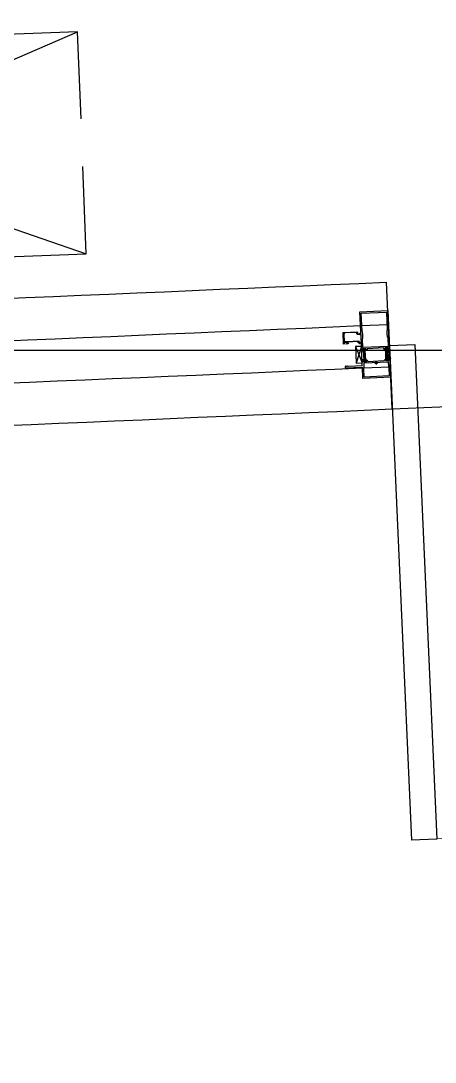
# Model space of a CAD drawing. Header units: inches. Extents: x 0 to 1813292486, y 0 to 3473589894.
# Drawn here: x 600621901 to 600622553, y 3473200096 to 3473201737 of the extents above; entities that cross this region are included whole.
import ezdxf

# ---------------------------------------------------------------- set-up
doc = ezdxf.new("R2010")
doc.units = ezdxf.units.IN
doc.header["$LTSCALE"] = 1000
doc.header["$MEASUREMENT"] = 0
doc.linetypes.add('AX-MALL-GIRD-200$0$DOTE', pattern=[2.4200000000000004, 2, -0.2, 0.02, -0.2])
for name, color, linetype in [('A-Anno-Note', 241, 'Continuous'), ('AX-MALL-DIM-P02$0$A-Detl-Thin', 131, 'Continuous'), ('AX-MALL-GIRD-200$0$A-Grid', 222, 'AX-MALL-GIRD-200$0$DOTE'), ('AX-MALL-P02-200$0$A-Anno-Note', 241, 'Continuous'), ('AX-MALL-WALL-P02$0$A-Anno-Note', 241, 'Continuous'), ('AX-MALL-WALL-P02-QT$0$A-Anno-Note', 241, 'Continuous'), ('AX-MALL-WALL-P02-QT$0$A-Curt', 151, 'Continuous'), ('AX-MALL-WALL-P02-QT$0$A-Detl-Patt', 8, 'Continuous'), ('AX-MALL-WALL-P02-QT$0$A-Detl-Thin', 131, 'Continuous'), ('AX-MALL-WALL-P02-QT$0$A-Fixt', 81, 'Continuous'), ('AX-MALL-WALL-P02-QT$0$A-Wind', 4, 'Continuous'), ('AX-MALL-WALL-P02-QT$0$GASKET', 2, 'Continuous'), ('AX-MALL-WALL-P02-QT$0$STSF', 2, 'Continuous'), ('AX-MALL-ZTKD-P02$0$A-Anno-Note', 241, 'Continuous')]:
    doc.layers.add(name, color=color, linetype=linetype)
doc.layers.add('AX-MALL-WALL-P02-QT$0$AM_SUPPR', color=6, linetype='Continuous', lineweight=30)

# ---------------------------------------------------------------- blocks, each defined once
blk = doc.blocks.new('AX-MALL-GIRD-200')
at = {"layer": 'AX-MALL-GIRD-200$0$A-Grid'}
blk.add_line((600214611.1823212, 3473123083.703041), (600572507.1864198, 3472989756.939759), dxfattribs=at)
blk = doc.blocks.new('AX-MALL-WALL-P02-QT$0$tj')
at = {"layer": 'AX-MALL-WALL-P02-QT$0$A-Detl-Patt'}
h = blk.add_hatch(dxfattribs=at)
h.set_pattern_fill('STEEL', color=256, scale=100.0000000000001, angle=50.43183869082386)
h.set_pattern_definition([(75.00000000004839, (-14278.19445574284, 156289.8254051208), (-153.3407249234246, 41.08752340989569), []), (75.00000000004839, (-14317.88195610046, 156358.5661673546), (-153.3407249234246, 41.08752340989569), [])])
edge = h.paths.add_edge_path()
edge.add_arc((274302.9537697641, 370915.3693751197), 354853.2281302969, 270.9601093956941, 275.9513128638887)
edge.add_line((311095.3180618286, 17974.67259407043), (323404.2928284407, 17664.898229599))
edge.add_arc((337498.5854798314, -5423.033113246463), 27049.98445535583, 84.4296474408203, 121.40245730350341, ccw=False)
edge.add_line((340124.270958662, 21499.21483898163), (352435.6233639717, 23411.5238032341))
edge.add_line((352435.6233639717, 23411.5238032341), (352460.3320846558, 23263.57286787033))
edge.add_arc((262948.9762239404, 558936.3422532297), 543099.989586636, 279.486523026639, 288.5053300047131)
edge.add_line((435325.042740941, 43917.80823612213), (435185.9318172932, 44187.60760259628))
edge.add_arc((262948.9762341097, 558936.342259489), 542799.9895904897, 279.51816553668203, 288.50044427399206, ccw=False)
edge.add_line((352706.5441896915, 23608.95860147476), (352681.7270303965, 23756.88773488998))
edge.add_line((352681.7270303965, 23756.88773488998), (340117.7681742907, 21803.84383869171))
edge.add_arc((337510.0970116529, -5455.006554111635), 27383.29552171703, 84.53552636432372, 121.2026843873002)
edge.add_line((323323.7129554749, 17967.02113437653), (311085.7617697716, 18275.00808191299))
edge.add_arc((274273.8104503512, 371474.5356685471), 355112.6948552598, 270.96411062040687, 275.9501261722048, ccw=False)
edge.add_line((280248.9759351015, 16412.11376953125), (280248.9759185314, 16111.96136569977))
blk.add_lwpolyline([(280198.975915432, 16060.34491729736, 0.02180849955295817), (311096.9104584455, 17924.61668777466), (323417.7743428946, 17614.54311561584, -0.1629356773668008), (340125.4079371691, 21448.86605024338), (352394.5430053473, 23353.968313694), (352419.2517255545, 23206.01737928391, 0.03942222493794532), (435396.202002883, 43888.90219545364), (435210.7234370708, 44248.62951469421, -0.03920937873966291), (352747.5828847885, 23666.53978204727), (352722.8640370369, 23813.88290309906, 0.001867459937400686), (340109.1358195543, 21853.10244989395, 0.1606924100046334), (323306.4717583656, 18015.03539133072), (311084.1675310135, 18325.06403398514, -0.02177831671389195), (280198.9759378433, 16460.54694795609), (280198.9759151936, 16060.34491682053)], format="xyb", dxfattribs=at)
blk = doc.blocks.new('AX-MALL-WALL-P02-QT$0$JB-AC(O)-Hide')
for p, q in [((-225, 174.9999999999709), (-450, 174.9999999999709)), ((-450, 174.9999999999709), (-450, 37.4999999999709)), ((-450, 174.9999999999709), (-225, 87.4999999999709)), ((150, 174.9999999999709), (-150, 174.9999999999709)), ((450, 174.9999999999709), (225.0000000000582, 174.9999999999709)), ((225.0000000000582, 87.5), (450, 174.9999999999709)), ((450, 37.4999999999709), (450, 174.9999999999709)), ((-150, 58.33333333331393), (0, -2.91038304567337e-11)), ((0, -2.91038304567337e-11), (150, 58.33333333331393)), ((-150, -58.33333333337214), (0, 0)), ((0, 0), (150, -58.33333333337214)), ((-450, -37.5000000000291), (-450, -175.0000000000291)), ((450, -175.0000000000291), (450, -37.5000000000291)), ((-450, -175.0000000000291), (-225, -87.5000000000291)), ((225.0000000000582, -87.50000000005821), (450, -175.0000000000291)), ((-450, -175.0000000000291), (-225, -175.0000000000291)), ((-150, -175.0000000000291), (150, -175.0000000000291)), ((225.0000000000582, -175.0000000000291), (450, -175.0000000000291))]:
    blk.add_line(p, q)
blk = doc.blocks.new('AX-MALL-WALL-P02-QT$0$A$C45704BEF')
at = {"color": 3, "ltscale": 10}
blk.add_lwpolyline([(18.80000000074506, -25.00024726614356), (17.5, -25.00024726614356), (17.5, -23.00024726614356), (15.49870925210416, -23.00024726614356), (15.49870925210416, -6.999231616035104), (18.4997000452131, -6.999231616035104), (18.49987648613751, -5.299231618642807, 0.4142135623695433), (18.19987648539245, -4.999231617897749), (17.80005405470729, -4.999231617897749, 0.4140000559725384), (17.50005413405597, -5.299012914299965), (17.49969883821905, -5.699499286711216, -0.483847094079415), (17.13052784092724, -5.991148311644793), (15.89966636151075, -5.699231617152691), (15.89966636151075, -1.299031617119908), (17.1397417280823, -1.005294770002365, -0.4741802569087657), (17.49969902634621, -1.298974558711052), (17.50005413405597, -1.699460931122303, 0.4140000559734259), (17.80005405470729, -1.999242229387164), (18.19987648539245, -1.999242229387164, 0.4142135624494586), (18.49987648613751, -1.699242228642106), (18.49987648613751, 0.0007206704467535019), (0, 0), (0, -22.90028521977365), (1, -22.90028521977365), (1, -22.40028521977365), (3, -22.40028521977365, -0.414213562373095), (3.5, -22.90028521977365), (3.5, -25.00028521940112), (2.913615984842181, -25.46520863845944, 0.4988684829111732), (2.92562854103744, -25.94440526142716), (5.025628542527556, -27.44440526142716, 0.8192868568614478), (5.455046217888594, -27.04232501238585), (4.5, -25.50028521940112), (4.5, -22.90028521977365, 0.414213562373095), (3, -21.40028521977365), (1, -21.40028521977365), (1, -3.19995454326272, -0.4142094303452601), (3.199968963861465, -0.9999545440077782), (14.5, -0.9996059481054544), (14.5, -5.999231616035104), (14.5, -5.999231616035104), (14.5, -24.00024726614356), (16.5, -24.00024726614356), (16.5, -25.00024726614356), (16.5, -27.20351210050285, 0.6582415972160955), (17.34365977905691, -27.56668968312442), (19.14365977980196, -25.86342484690249, 0.6827143578984822), (18.79383949562907, -25.00028521940112)], format="xyb", dxfattribs=at)
blk = doc.blocks.new('AX-MALL-WALL-P02-QT$0$尺寸分格点')
at = {"ltscale": 10}
h = blk.add_hatch(color=1, dxfattribs=at)
h.dxf.hatch_style = 1
edge = h.paths.add_edge_path()
edge.add_line((0, -1.5), (-5.470445860503725e-37, 1.862645149230957e-09))
edge.add_line((0, 1.862645149230957e-09), (-1.5, 0))
edge.add_arc((0, 0), 1.5, 180, 270)
edge = h.paths.add_edge_path()
edge.add_line((0, 1.5), (5.470445846917725e-37, 1.862645149230957e-09))
edge.add_line((0, 1.862645149230957e-09), (1.5, 0))
edge.add_arc((0, 0), 1.5, 0, 90)
for p, q in [((-2.5, 0), (2.5, 0)), ((0, -2.5), (0, 2.5))]:
    blk.add_line(p, q)
blk.add_circle((0, 0), 1.5)
blk = doc.blocks.new('AX-MALL-WALL-P02-QT$0$定位点')
blk.add_blockref('AX-MALL-WALL-P02-QT$0$尺寸分格点', (0, 0))
blk = doc.blocks.new('AX-MALL-WALL-P02-QT$0$A$C40565891')
h = blk.add_hatch()
h.set_pattern_fill('NET', color=6, scale=0.5, angle=315)
h.set_pattern_definition([(225.0000000000001, (-8954763.885715963, -14331520.94940183), (-1.122532015133644, 1.122532015133643), []), (135.0000000000001, (-8954763.885715963, -14331520.94940183), (1.122532015133643, 1.122532015133644), [])])
edge = h.paths.add_edge_path()
edge.add_line((-2.873205080628395, -1), (-17.1267949193716, -1))
edge.add_arc((-17.12679491817267, -2.000000000321539), 1.000000000321539, 90.00000006869386, 120.0000000686844)
edge.add_line((-17.6267949193716, -1.133974596858025), (-19.29999999888241, -2.099999999627471))
edge.add_line((-19.29999999888241, -2.099999999627471), (-19.59999999962747, -2.099999999627471))
edge.add_arc((-19.60000000055891, -1.700000000186378), 0.3999999994410928, 180.0000001333858, 270.00000013341844, ccw=False)
edge.add_line((-20, -1.700000001117587), (-20, 1.699999999254942))
edge.add_arc((-19.59999999962758, 1.699999999255055), 0.4000000003724153, 89.99999999998369, 180.0000000000163, ccw=False)
edge.add_line((-19.59999999962747, 2.099999999627471), (-19.29999999888241, 2.099999999627471))
edge.add_line((-19.29999999888241, 2.099999999627471), (-17.6267949193716, 1.133974596858025))
edge.add_arc((-17.12679491817268, 2.000000000321516), 1.000000000321515, 239.9999999313152, 269.9999999313065)
edge.add_line((-17.1267949193716, 1), (-2.873205080628395, 1))
edge.add_arc((-2.873205081827319, 2.000000000321497), 1.000000000321497, 270.0000000686933, 300.0000000686851)
edge.add_line((-2.373205080628395, 1.133974596858025), (-0.6999999992549419, 2.099999999627471))
edge.add_line((-0.6999999992549419, 2.099999999627471), (-0.400000000372529, 2.099999999627471))
edge.add_arc((-0.4000000003724153, 1.699999999255056), 0.4000000003724153, -1.63140612130519e-11, 90.00000000001631, ccw=False)
edge.add_line((0, 1.699999999254942), (0, -1.700000001117587))
edge.add_arc((-0.3999999994410927, -1.700000000186378), 0.3999999994410927, 269.99999986658156, 359.99999986661413, ccw=False)
edge.add_line((-0.400000000372529, -2.099999999627471), (-0.6999999992549419, -2.099999999627471))
edge.add_line((-0.6999999992549419, -2.099999999627471), (-2.373205080628395, -1.133974596858025))
edge.add_arc((-2.873205081827309, -2.00000000032146), 1.00000000032146, 59.99999993131432, 89.9999999313073)
at = {"layer": 'AX-MALL-WALL-P02-QT$0$STSF', "lineweight": 40}
blk.add_lwpolyline([(-2.873205080628395, -1), (-17.1267949193716, -1, 0.1316524975873539), (-17.6267949193716, -1.133974596858025), (-19.29999999888241, -2.099999999627471), (-19.59999999962747, -2.099999999627471, -0.4142135623732616), (-20, -1.700000001117587), (-20, 1.699999999254942, -0.4142135623732612), (-19.59999999962747, 2.099999999627471), (-19.29999999888241, 2.099999999627471), (-17.6267949193716, 1.133974596858025, 0.1316524975873571), (-17.1267949193716, 1), (-2.873205080628395, 1, 0.1316524975873597), (-2.373205080628395, 1.133974596858025), (-0.6999999992549419, 2.099999999627471), (-0.400000000372529, 2.099999999627471, -0.4142135623732616), (0, 1.699999999254942), (0, -1.700000001117587, -0.4142135623732616), (-0.400000000372529, -2.099999999627471), (-0.6999999992549419, -2.099999999627471), (-2.373205080628395, -1.133974596858025, 0.1316524975873647)], format="xyb", close=True, dxfattribs=at)
blk = doc.blocks.new('AX-MALL-WALL-P02-QT$0$A$C5DA96DE0')
at = {"layer": 'AX-MALL-WALL-P02-QT$0$AM_SUPPR', "color": 3}
for points in [[(-22.00068093277514, 105.1999999992549), (-22.00001176260412, 46.60000000149012, -0.414213562373095), (-21.70001176185906, 46.29999999888241), (-21.7000117637217, 45.30000000074506, -0.4142135651008757), (-21.90001176483929, 45.09999999962747), (-22.11765938811004, 45.09999999962747, 0.3152987896086648), (-22.30559791438282, 44.96840402856469), (-22.88795028813183, 43.36840402893722, 0.5486187836891172), (-22.68258061446249, 43.10076105967164), (-19.96206398494542, 43.32127769291401, 0.1763269799607178), (-19.83807377703488, 43.37909527309239), (-19.45859040878713, 43.75857864320278, 0.5773502703764628), (-19.54824795387685, 44.09318516403437), (-19.70076583139598, 44.13405220396817, -0.3107450373417215), (-19.86631920561194, 44.32805990986526), (-20.20001176558435, 46.220524456352), (-20.20001176558435, 46.30000000074506, -0.664494698151357), (-19.35008465312421, 46.6571428515017, 0.1962615707062706), (-19.21011380665004, 46.59999999962747), (-15.80001176707447, 46.59999999962747, -0.414213562373095), (-15.50001176446676, 46.30000000074506), (-15.50001176446676, 45.99448045343161), (-16.4794679954648, 44.32503772899508, 0.5796797259406589), (-16.35058767162263, 44.09999999776483), (-15.09727879799902, 44.09999999776483, 0.266079426403572), (-14.23476512730122, 44.59396623261273), (-13.34764037840068, 46.10603376291692, -0.2660794268336467), (-12.48512670956552, 46.59999999776483), (-12.48512670956552, 46.59999999776483), (12.48510318435729, 46.59999999962747, -0.2660794268336467), (13.3476168513298, 46.10603376291692), (14.23474160209298, 44.59396623261273, 0.266079426403572), (15.09725527279079, 44.09999999962747), (16.35056414455175, 44.09999999962747, 0.5796797259406589), (16.47944446653128, 44.32503772713244), (15.49998823925853, 45.99448045343161), (15.49998823553324, 46.29999999888241, -0.414213562373095), (15.7999882362783, 46.59999999962747), (19.21009027957916, 46.59999999962747, 0.1962615707062706), (19.35006112605333, 46.6571428515017, -0.664494698151357), (20.19998823665082, 46.29999999888241), (20.19998823665082, 46.220524456352), (19.86629567667842, 44.32805990800261, -0.3107450373417215), (19.70074230805039, 44.13405220396817), (19.54822442866862, 44.09318516217172, 0.5773502703764628), (19.45856687985361, 43.75857864320278), (19.83805025182664, 43.37909527309239, 0.1763269799607178), (19.96204045787454, 43.32127769291401), (22.68255708739161, 43.10076105967164, 0.5486187836891172), (22.88792676106095, 43.36840402893722), (22.30557438544929, 44.96840402670205, 0.3152987896086648), (22.11763586290181, 45.10000000149012), (21.89998823590577, 45.09999999962747, -0.4142135651008757), (21.69998823665082, 45.29999999888241), (21.69998823478818, 46.29999999888241, -0.414213562373095), (21.99998823739588, 46.59999999962747), (22.00029997527599, 73.89985392801464)], [(-12.48512671142817, 26.59999999962747), (-12.48512671142817, 26.59999999962747, -0.266079426695036), (-13.34764038026333, 27.09396623820066), (-14.23476512916386, 28.60603376477957, 0.2660794267352428), (-15.09727879799902, 29.10000000149012), (-16.35058767162263, 29.09999999962747, 0.5796797243171364), (-16.4794679954648, 28.87496227398515), (-15.50001176446676, 27.20551954396069), (-15.50001176819205, 26.90000000223517, -0.414213562429924), (-15.80001176521182, 26.59999999776483), (-19.21011380665004, 26.59999999962747, 0.196261570738114), (-19.35008465498686, 26.54285714589059, -0.6644947009864839), (-20.20001176558435, 26.90000000223517), (-20.20001176558435, 26.97947554662824), (-19.86631920747459, 28.87194008752704, -0.3107450376907102), (-19.70076583139598, 29.06594779156148), (-19.5482479557395, 29.10681483522058, 0.5773502691095918), (-19.45859040878713, 29.44142135605216), (-19.83807377517223, 29.82090472429991, 0.1763269806166101), (-19.96206398680806, 29.87872230820358), (-22.68258061632514, 30.0992389395833, 0.5486187865199976), (-22.88795028440654, 29.83159597031772), (-22.30559791252017, 28.23159597069025, 0.3152987889515711), (-22.1176593862474, 28.09999999962747), (-21.90001176297665, 28.09999999776483, -0.4142135620321224), (-21.70001176558435, 27.89999999850988), (-21.70001176558435, 26.90000000037253, -0.414213562429924), (-22.00001176446676, 26.59999999962747), (-22.00026272423565, -1.862645149230957e-09), (22.00026272051036, 0), (22.00006804615259, 18.00577012822032)], [(22.00005050562322, 19.99999999813735), (21.99998823739588, 26.59999999962747, -0.414213562429924), (21.69998823665082, 26.90000000037253), (21.69998823478818, 27.89999999850988, -0.4142135620321224), (21.89998823776841, 28.09999999962747), (22.11763586103916, 28.09999999776483, 0.3152987889515711), (22.30557438544929, 28.23159596882761), (22.88792676106095, 29.83159597218037, 0.5486187865199976), (22.68255708925426, 30.0992389395833), (19.96204045601189, 29.87872230820358, 0.1763269806166101), (19.83805024810135, 29.82090472429991), (19.45856687985361, 29.44142135605216, 0.5773502691095918), (19.54822443053126, 29.10681483708322), (19.70074230805039, 29.06594779156148, -0.3107450376907102), (19.86629567667842, 28.87194008752704), (20.19998823851347, 26.97947554290295), (20.19998824037611, 26.89999999850988, -0.6644947009864839), (19.35006112605333, 26.54285714402795, 0.196261570738114), (19.21009027957916, 26.59999999776483), (15.79998823441565, 26.59999999776483, -0.414213562429924), (15.49998823925853, 26.89999999850988), (15.49998823925853, 27.20551954582334), (16.47944446466863, 28.87496227398515, 0.5796797243171364), (16.3505641464144, 29.09999999962747), (15.09725527092814, 29.09999999776483, 0.2660794267352428), (14.23474160209298, 28.60603376477957), (13.3476168513298, 27.09396623820066, -0.266079426695036), (12.48510318249464, 26.59999999962747), (-12.48512671142817, 26.59999999962747)]]:
    blk.add_lwpolyline(points, format="xyb", dxfattribs=at)
for points in [[(22.00029996782541, 73.89983759261668), (22.00005446560681, 73.89983759261668), (21.99998823553324, 105.1999999992549), (-22.00068093277514, 105.1999999992549)], [(-19.80001176521182, 103), (-19.80001176521182, 103), (-19.80001176334918, 74.70021012239158), (-19.00001176446676, 73.70021012239158), (-19.00001176446676, 68.70021012239158), (-19.00001176446676, 63.70021012239158), (-20.00001176446676, 62.70021012611687), (-20.00001176446676, 48.79999999888241), (19.99998823553324, 48.79999999701977), (19.99998823739588, 62.70021012425423), (18.99998823739588, 63.70021012425423), (18.99998823739588, 68.70021012239158), (18.99998823553324, 73.70021012425423), (19.79998823814094, 74.70021012052894), (19.79998823814094, 103), (-19.80001176521182, 103)], [(-19.00003717839718, 24.40000000223517), (-19.00003717839718, 16.60000000149012), (-19.8001159671694, 15.59989579208195), (-19.80026083253324, 2.199999997392297), (-19.80001176521182, 2.199999999254942), (19.80023730732501, 2.199999997392297), (19.80009244196117, 15.5998957939446), (19.0000136513263, 16.60000000149012), (19.0000136513263, 24.40000000223517), (-19.00003717839718, 24.40000000223517)], [(21.99999776296318, 20.00577012635767), (43.9999977555126, 20.00634960085154), (43.99998722039163, 20.40634960122406), (44.99999512173235, 20.10637594014406), (44.99998722039163, 20.40637594088912), (45.99999512173235, 20.10640227980912), (45.99998722039163, 20.40640228055418), (46.99999512173235, 20.10642861947417), (46.99998722039163, 20.40642862021923), (47.99999511986971, 20.10645495913923), (47.99998721852899, 20.40645495988429), (48.99998721852899, 20.40648129954934), (49.00005043298006, 18.00648130103946), (22.00006804615259, 18.00577012822032)]]:
    blk.add_lwpolyline(points, dxfattribs=at)
at = {"color": 6, "ltscale": 10, "xscale": -0.9999999999999999, "rotation": 90}
blk.add_blockref('AX-MALL-WALL-P02-QT$0$A$C40565891', (-17.70395603775978, 26.59999999776483), dxfattribs=at)
at = {"color": 6, "ltscale": 10, "rotation": 270}
blk.add_blockref('AX-MALL-WALL-P02-QT$0$A$C40565891', (17.7039325106889, 26.59999999962747), dxfattribs=at)
blk = doc.blocks.new('AX-MALL-WALL-P02-QT$0$A$C3B8A2171')
at = {"color": 6}
for p, q in [((22.00012849643826, 27), (31.33094626852107, 1)), ((31.33094626478851, 27), (22.00012850017083, 1))]:
    blk.add_line(p, q, dxfattribs=at)
blk.add_lwpolyline([(22.00012849643826, 27), (31.33094626478851, 27), (31.33094626852107, 1), (22.00012850017083, 1)], close=True, dxfattribs=at)
at = {"color": 6, "ltscale": 10}
blk.add_blockref('AX-MALL-WALL-P02-QT$0$A$C5DA96DE0', (7.275957614183426e-12, -23.70584608986974), dxfattribs=at)
at = {"color": 6, "ltscale": 10, "rotation": 270}
blk.add_blockref('AX-MALL-WALL-P02-QT$0$A$C45704BEF', (49.90041371808184, 50.19399150274694), dxfattribs=at)
at = {"layer": 'AX-MALL-WALL-P02-QT$0$GASKET', "extrusion": (0, 0, -1), "zscale": -1, "rotation": 270}
blk.add_blockref('AX-MALL-WALL-P02-QT$0$定位点', (0, 0), dxfattribs=at)
blk = doc.blocks.new('AX-MALL-WALL-P02-QT$0$mqst2')
at = {"color": 6, "ltscale": 10, "xscale": -1, "rotation": 2.583124340841347}
blk.add_blockref('AX-MALL-WALL-P02-QT$0$A$C3B8A2171', (408870.5283209085, -46076.17109727859), dxfattribs=at)
blk = doc.blocks.new('AX-MALL-WALL-P02-QT$0$$DorLib2D$00000002')
for p, q in [((-0.5, -5.684341886080802e-17), (-0.5000000000000007, 0.4875)), ((-0.4750000000000007, 0.4875), (-0.5000000000000007, 0.4875)), ((-0.475, -2.842170943040401e-17), (-0.4750000000000007, 0.4875)), ((0.475, -2.842170943040401e-17), (0.4750000000000007, 0.4875)), ((0.4750000000000007, 0.4875), (0.5000000000000007, 0.4875)), ((0.5, -5.684341886080802e-17), (0.5000000000000007, 0.4875)), ((-0.5, -5.684341886080802e-17), (-0.475, -2.842170943040401e-17)), ((0.5, -5.684341886080802e-17), (0.475, -2.842170943040401e-17))]:
    blk.add_line(p, q)
at = {"lineweight": 13}
for centre, start, end in [((-0.4875, -4.263256414560601e-17), 0, 88.53071641864632), ((0.4875, -4.263256414560601e-17), 91.4692835813537, 180)]:
    blk.add_arc(centre, 0.4875, start, end, dxfattribs=at)
blk = doc.blocks.new('AX-MALL-WALL-P02-QT')
at = {"layer": 'AX-MALL-WALL-P02-QT$0$A-Curt'}
blk.add_line((600419240.4736784, 3473046754.294414), (600419301.8233806, 3473046944.652765), dxfattribs=at)
for centre, radius, start, end in [((600585645.7257384, 3473560475.2751), 539799.9573238823, 251.9031495587918, 252.0517166326619), ((600585645.72562, 3473560475.275096), 539866.6239512579, 251.903149570628, 252.0517271303163), ((600585645.7256724, 3473560475.275122), 539933.2906571968, 251.9031495661588, 252.051737609094), ((600585645.7259308, 3473560475.275055), 539999.9573410691, 251.9031495379209, 252.0517480615002)]:
    blk.add_arc(centre, radius, start, end, dxfattribs=at)
at = {"layer": 'AX-MALL-WALL-P02-QT$0$A-Wind'}
blk.add_arc((600585645.7257202, 3473560475.275086), 539999.957305289, 252.0517480837603, 252.2215134319203, dxfattribs=at)
at = {"layer": 'AX-MALL-WALL-P02-QT$0$A-Anno-Note', "rotation": 339.5681613092181}
blk.add_blockref('AX-MALL-WALL-P02-QT$0$mqst2', (600052179.2710491, 3473232742.396311), dxfattribs=at)
at = {"layer": 'AX-MALL-WALL-P02-QT$0$A-Detl-Thin', "rotation": 339.5681613091762}
blk.add_blockref('AX-MALL-WALL-P02-QT$0$tj', (600144118.6961328, 3473128496.287411), dxfattribs=at)
at = {"layer": 'AX-MALL-WALL-P02-QT$0$A-Fixt', "rotation": 341.7950899370094}
blk.add_blockref('AX-MALL-WALL-P02-QT$0$JB-AC(O)-Hide', (600418501.6785258, 3473047458.474472), dxfattribs=at)
at = {"layer": 'AX-MALL-WALL-P02-QT$0$A-Wind'}
blk.add_blockref('AX-MALL-GIRD-200', (0, 0), dxfattribs=at)
at = {"layer": 'AX-MALL-WALL-P02-QT$0$A-Wind', "xscale": 1600, "yscale": -1600, "zscale": 200, "rotation": 342.1366307593233}
blk.add_blockref('AX-MALL-WALL-P02-QT$0$$DorLib2D$00000002', (600420032.5810982, 3473046604.07505), dxfattribs=at)
blk = doc.blocks.new('AX-MALL-WALL-P02')
at = {"layer": 'AX-MALL-WALL-P02$0$A-Anno-Note'}
blk.add_blockref('AX-MALL-WALL-P02-QT', (0, 0), dxfattribs=at)
blk = doc.blocks.new('AX-MALL-ZTKD-P02')
at = {"layer": 'AX-MALL-ZTKD-P02$0$A-Anno-Note'}
blk.add_blockref('AX-MALL-GIRD-200', (0, 0), dxfattribs=at)
blk = doc.blocks.new('AX-MALL-DIM-P02')
at = {"layer": 'AX-MALL-DIM-P02$0$A-Detl-Thin'}
blk.add_blockref('AX-MALL-ZTKD-P02', (-2.384185791015625e-06, 9.5367431640625e-07), dxfattribs=at)
blk = doc.blocks.new('AX-MALL-P02-200')
at = {"layer": 'AX-MALL-P02-200$0$A-Anno-Note'}
blk.add_blockref('AX-MALL-WALL-P02', (0, 0), dxfattribs=at)
blk.add_blockref('AX-MALL-DIM-P02', (0, 0), dxfattribs=at)

msp = doc.modelspace()

# ---------------------------------------------------------------- block references
at = {"layer": 'A-Anno-Note', "rotation": 20.43183869077545}
msp.add_blockref('AX-MALL-P02-200', (1250392458.527329, 9048125.682563305), dxfattribs=at)

doc.saveas('drawing.dxf')
